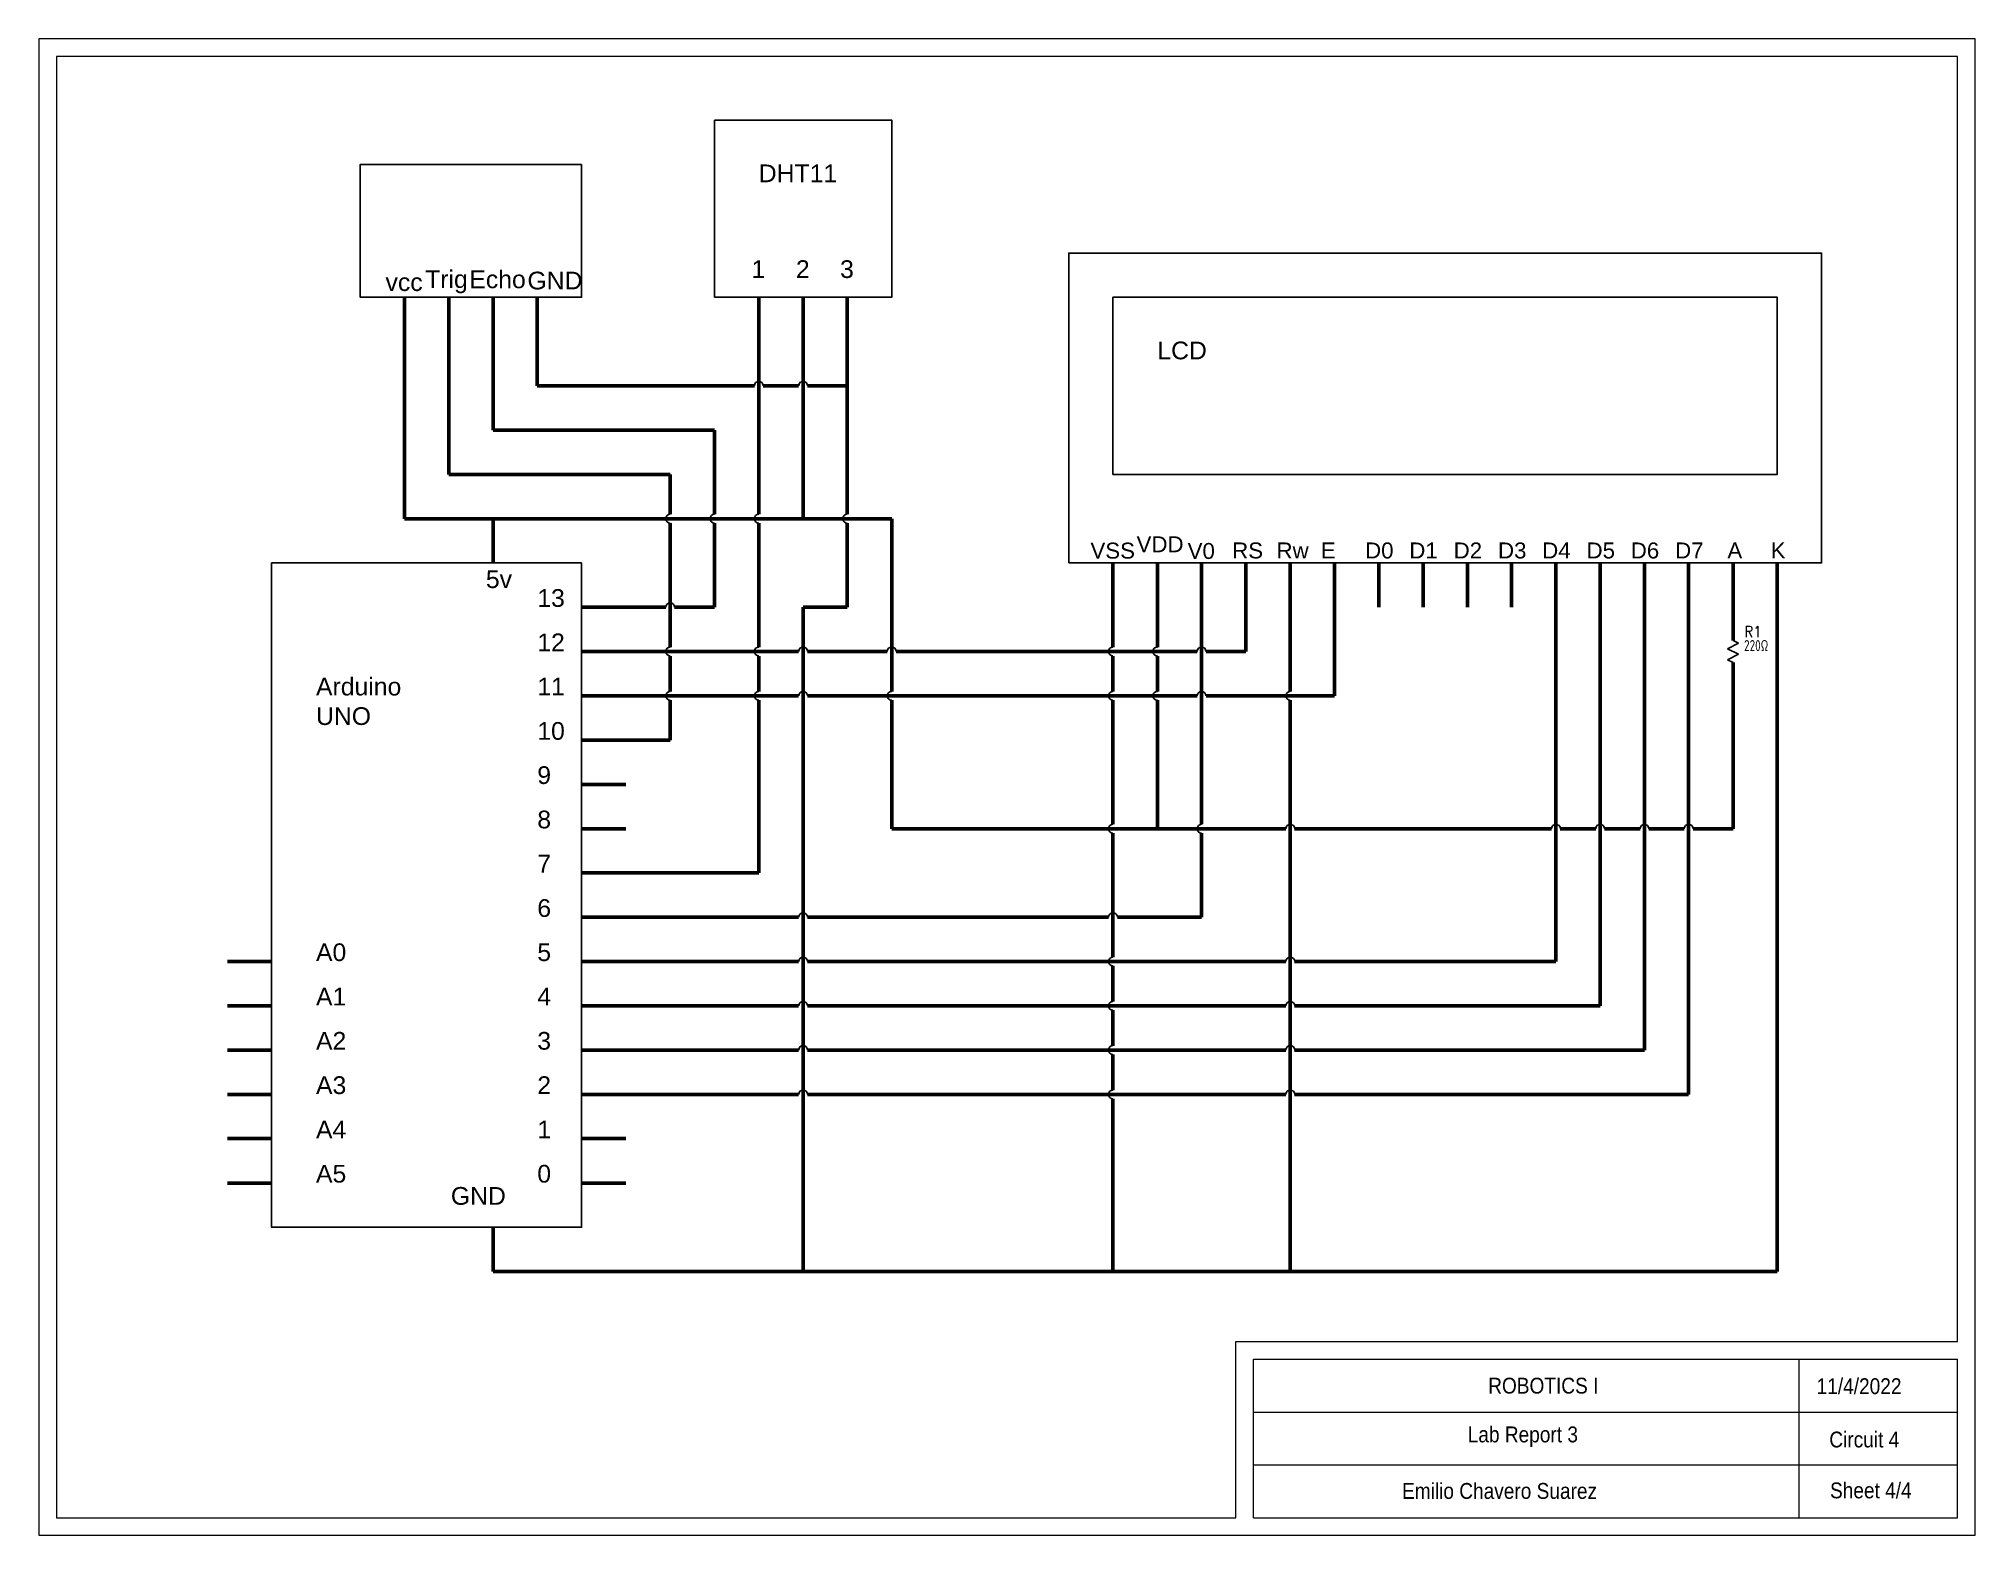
# Paper-space layout 'Layout4' of a CAD drawing. Header units: inches. Extents: x 0 to 11, y 0 to 8.5.
# The model-space entities are those that its viewports show. They can reach past a viewport. Long polylines and large blocks are cut down to what shows.
import ezdxf
from ezdxf.enums import TextEntityAlignment as Align

# ---------------------------------------------------------------- set-up
doc = ezdxf.new("R2010")
doc.units = ezdxf.units.IN
doc.header["$MEASUREMENT"] = 0
for name, color, linetype in [('MISC', 7, 'Continuous'), ('SYMS', 7, 'Continuous'), ('TAGS', 150, 'Continuous'), ('WIRES', 7, 'Continuous')]:
    doc.layers.add(name, color=color, linetype=linetype)
doc.styles.add('AW_TAG', font='txt', dxfattribs={"width": 0.9, "height": 0.109375})
doc.styles.get("Standard").update_dxf_attribs({"font": 'arial.ttf'})
doc.styles.add('WD', font='romans.shx')

# ---------------------------------------------------------------- blocks, each defined once
blk = doc.blocks.new('VRE1')
for p, q in [((-0.062, 0.031), (0.062, 0.094)), ((0.062, -0.031), (-0.062, 0.031)), ((0.062, 0.094), (0, 0.125)), ((-0.062, -0.094), (0.062, -0.031)), ((0, -0.125), (-0.062, -0.094))]:
    blk.add_line(p, q)
at = {"style": 'WD'}
for tag, p, width in [('INST', (0.219, 0.488), 0.7), ('LOC', (0.219, 0.318), 0.7), ('TAG1', (0.127, 0.162), 0.9), ('RATING1', (0.125, 0.006), 0.7), ('RATING2', (0.125, -0.151), 0.7), ('DESC1', (0.129, -0.307), 0.7), ('DESC2', (0.129, -0.463), 0.7)]:
    blk.add_attdef(tag, p, '', height=0.125, dxfattribs=dict(at, width=width))
at = {"linetype": 'Continuous', "style": 'WD', "flags": 8}
blk.add_attdef('TERM01', text='', height=0.125, dxfattribs=at).set_placement((-0.055, 0.144), align=Align.RIGHT)
at = {"style": 'WD', "flags": 9}
blk.add_attdef('FAMILY', (-0.184, 0.08), '', height=0.01, rotation=90, dxfattribs=at)
at = {"linetype": 'Continuous', "style": 'WD', "flags": 9}
for tag, p in [('CAT', (-0.139, 0.105)), ('MFG', (-0.12, 0.103)), ('ASSYCODE', (-0.094, 0.094))]:
    blk.add_attdef(tag, text='', height=0.01, rotation=90, dxfattribs=at).set_placement(p, align=Align.CENTER)
at = {"color": 7, "style": 'WD', "flags": 1}
for tag, p in [('X2TERM01', (0, 0.125)), ('X8TERM02', (0, -0.125))]:
    blk.add_attdef(tag, p, '', height=0.0125, dxfattribs=at)
at = {"linetype": 'Continuous', "style": 'WD', "flags": 8}
blk.add_attdef('TERM02', text='', height=0.125, dxfattribs=at).set_placement((-0.041, -0.151), align=Align.TOP_RIGHT)

msp = doc.modelspace()

# ---------------------------------------------------------------- linework, layer by layer
at = {"lineweight": 9}
for p, q in [((3.4, 18.4), (-7.4, 18.4)), ((-7.4, 18.4), (-7.4, 10.1)), ((3.4, 11.1), (3.4, 18.4)), ((-0.7, 11.1), (3.4, 11.1)), ((-0.7, 10.1), (-0.7, 11.1)), ((-0.6, 11), (3.4, 11)), ((-0.6, 10.1), (-0.6, 11)), ((3.4, 10.1), (3.4, 11)), ((2.499, 10.098), (2.499, 10.998)), ((-0.6, 10.7), (3.4, 10.7)), ((-0.6, 10.4), (3.4, 10.4)), ((-7.4, 10.1), (-0.7, 10.1)), ((-1.5, 10.1), (-0.7, 10.1)), ((-0.6, 10.1), (3.4, 10.1)), ((-0.6, 10.1), (-0.1, 10.1))]:
    msp.add_line(p, q, dxfattribs=at)
msp.add_lwpolyline([(-7.5, 10), (3.5, 10), (3.5, 18.5), (-7.5, 18.5)], close=True, dxfattribs=at)
for points in [[(-3.661, 18.038), (-2.655, 18.038), (-2.655, 17.032), (-3.661, 17.032)], [(-4.416, 17.786), (-5.674, 17.786), (-5.674, 17.032), (-4.416, 17.032)], [(-1.649, 15.523), (-1.649, 17.283), (2.627, 17.283), (2.627, 15.523)], [(-1.398, 16.026), (-1.398, 17.032), (2.375, 17.032), (2.375, 16.026)], [(-6.177, 15.523), (-4.416, 15.523), (-4.416, 11.75), (-6.177, 11.75)], [(-6.177, 15.523), (-4.416, 15.523), (-4.416, 11.75), (-6.177, 11.75)]]:
    msp.add_lwpolyline(points, close=True)
at = {"layer": 'WIRES', "lineweight": 50}
for p, q in [((-5.422, 17.032), (-5.422, 16.78)), ((-5.171, 17.032), (-5.171, 16.78)), ((-4.919, 17.032), (-4.919, 16.78)), ((-4.668, 17.032), (-4.668, 16.78)), ((-3.41, 17.032), (-3.41, 16.78)), ((-3.158, 17.032), (-3.158, 16.78)), ((-2.907, 17.032), (-2.907, 16.78)), ((-4.668, 16.78), (-4.668, 16.529)), ((-2.907, 15.799), (-2.907, 16.78)), ((-4.668, 16.529), (-3.435, 16.529)), ((-3.385, 16.529), (-3.184, 16.529)), ((-3.133, 16.529), (-2.907, 16.529)), ((-2.907, 15.271), (-2.907, 15.749)), ((-1.398, 15.271), (-1.398, 15.523)), ((-0.391, 15.271), (-0.391, 15.523)), ((0.112, 15.271), (0.112, 15.523)), ((0.363, 15.271), (0.363, 15.523)), ((0.615, 15.271), (0.615, 15.523)), ((0.866, 15.271), (0.866, 15.523)), ((2.375, 15.523), (2.375, 15.271)), ((-3.158, 13.51), (-3.158, 15.271)), ((-3.158, 15.271), (-2.907, 15.271)), ((-1.398, 15.271), (-1.398, 15.045)), ((-0.391, 15.271), (-0.391, 14.793)), ((2.375, 15.271), (2.375, 11.498)), ((-1.398, 14.994), (-1.398, 14.793)), ((-1.398, 14.743), (-1.398, 14.29)), ((-0.391, 14.743), (-0.391, 11.498)), ((-1.398, 14.24), (-1.398, 14.516)), ((-4.416, 14.265), (-4.165, 14.265)), ((-1.398, 14.24), (-1.398, 14.039)), ((-4.416, 14.013), (-4.165, 14.013)), ((-4.416, 14.013), (-4.165, 14.013)), ((-1.398, 13.988), (-1.398, 13.284)), ((-3.158, 13.62), (-3.158, 11.498)), ((-6.177, 13.259), (-6.428, 13.259)), ((-6.177, 13.259), (-6.428, 13.259)), ((-1.398, 13.234), (-1.398, 13.032)), ((-6.177, 13.007), (-6.428, 13.007)), ((-6.177, 13.007), (-6.428, 13.007)), ((-1.398, 12.982), (-1.398, 12.781)), ((-6.177, 12.756), (-6.428, 12.756)), ((-6.177, 12.756), (-6.428, 12.756)), ((-1.398, 12.731), (-1.398, 12.529)), ((-6.177, 12.504), (-6.428, 12.504)), ((-6.177, 12.504), (-6.428, 12.504)), ((-1.398, 12.479), (-1.398, 11.498)), ((-6.177, 12.253), (-6.428, 12.253)), ((-6.177, 12.253), (-6.428, 12.253)), ((-4.416, 12.253), (-4.165, 12.253)), ((-4.416, 12.253), (-4.165, 12.253)), ((-6.177, 12.001), (-6.428, 12.001)), ((-6.177, 12.001), (-6.428, 12.001)), ((-4.416, 12.001), (-4.165, 12.001)), ((-4.416, 12.001), (-4.165, 12.001)), ((-4.919, 11.75), (-4.919, 11.498)), ((-4.919, 11.75), (-4.919, 11.498)), ((-3.158, 11.498), (-4.919, 11.498)), ((-3.158, 11.498), (-2.655, 11.498)), ((-0.391, 11.498), (-2.882, 11.498)), ((2.375, 11.498), (-0.391, 11.498))]:
    msp.add_line(p, q, dxfattribs=at)
at = {"layer": 'WIRES', "color": 1, "lineweight": 50}
for p, q in [((-5.422, 16.78), (-5.422, 15.774)), ((-3.158, 16.78), (-3.158, 15.774)), ((-4.919, 15.774), (-5.422, 15.774)), ((-4.919, 15.523), (-4.919, 15.774)), ((-4.919, 15.774), (-3.184, 15.774)), ((-3.41, 15.774), (-2.907, 15.774)), ((-3.133, 15.774), (-2.655, 15.774)), ((-2.655, 15.774), (-2.655, 14.793)), ((-1.146, 15.271), (-1.146, 15.523)), ((2.124, 15.523), (2.124, 15.271)), ((-1.146, 15.271), (-1.146, 15.045)), ((2.124, 15.271), (2.124, 15.082)), ((-1.146, 14.994), (-1.146, 14.793)), ((2.124, 14.957), (2.124, 14.768)), ((-2.655, 14.743), (-2.655, 14.29)), ((-1.146, 14.743), (-1.146, 14.29)), ((2.124, 14.013), (2.124, 14.768)), ((-2.655, 14.516), (-2.655, 14.013)), ((-1.146, 14.516), (-1.146, 14.013)), ((-2.655, 14.013), (-0.417, 14.013)), ((-0.366, 14.013), (1.093, 14.013)), ((1.143, 14.013), (1.344, 14.013)), ((1.394, 14.013), (1.596, 14.013)), ((1.646, 14.013), (1.847, 14.013)), ((1.898, 14.013), (2.124, 14.013))]:
    msp.add_line(p, q, dxfattribs=at)
at = {"layer": 'WIRES', "color": 30, "lineweight": 50, "true_color": 0xf26722}
for p, q in [((-5.171, 16.78), (-5.171, 16.026)), ((-3.913, 16.026), (-5.171, 16.026)), ((-3.913, 15.799), (-3.913, 16.026)), ((-3.913, 15.045), (-3.913, 15.749)), ((1.369, 15.271), (1.369, 15.523)), ((1.369, 13.007), (1.369, 15.271)), ((-3.913, 14.793), (-3.913, 14.994)), ((-3.913, 14.516), (-3.913, 14.743)), ((-4.416, 14.516), (-4.165, 14.516)), ((-4.165, 14.516), (-3.913, 14.516)), ((-4.416, 13.007), (-4.165, 13.007)), ((-4.165, 13.007), (-3.184, 13.007)), ((-3.133, 13.007), (-0.417, 13.007)), ((-0.366, 13.007), (1.369, 13.007))]:
    msp.add_line(p, q, dxfattribs=at)
at = {"layer": 'WIRES', "color": 5, "lineweight": 50}
for p, q in [((-4.919, 16.78), (-4.919, 16.277)), ((-3.661, 16.277), (-4.919, 16.277)), ((-3.661, 15.799), (-3.661, 16.277)), ((-3.661, 15.271), (-3.661, 15.749)), ((-0.643, 15.271), (-0.643, 15.523)), ((-0.14, 15.271), (-0.14, 15.523)), ((1.872, 15.523), (1.872, 15.271)), ((-4.416, 15.271), (-4.165, 15.271)), ((-4.165, 15.271), (-3.938, 15.271)), ((-3.888, 15.271), (-3.661, 15.271)), ((-0.643, 15.02), (-0.643, 15.271)), ((-0.14, 14.768), (-0.14, 15.271)), ((1.872, 12.504), (1.872, 15.271)), ((-4.416, 15.02), (-4.165, 15.02)), ((-4.165, 15.02), (-3.184, 15.02)), ((-3.133, 15.02), (-2.68, 15.02)), ((-2.63, 15.02), (-1.171, 15.02)), ((-1.398, 15.02), (-0.92, 15.02)), ((-0.869, 15.02), (-0.643, 15.02)), ((-4.416, 14.768), (-4.165, 14.768)), ((-4.165, 14.768), (-3.184, 14.768)), ((-3.133, 14.768), (-0.92, 14.768)), ((-0.869, 14.768), (-0.14, 14.768)), ((-4.416, 12.504), (-4.165, 12.504)), ((-4.165, 12.504), (-3.184, 12.504)), ((-3.133, 12.504), (-0.417, 12.504)), ((-0.366, 12.504), (1.872, 12.504))]:
    msp.add_line(p, q, dxfattribs=at)
at = {"layer": 'WIRES', "color": 6, "lineweight": 50}
for p, q in [((-3.41, 16.78), (-3.41, 16.277)), ((-3.41, 15.799), (-3.41, 16.277)), ((-3.41, 15.045), (-3.41, 15.749)), ((1.118, 15.271), (1.118, 15.523)), ((1.118, 13.259), (1.118, 15.271)), ((-3.41, 14.793), (-3.41, 14.994)), ((-3.41, 13.762), (-3.41, 14.743)), ((-4.416, 13.762), (-4.165, 13.762)), ((-3.661, 13.762), (-4.165, 13.762)), ((-3.661, 13.762), (-3.41, 13.762)), ((-4.416, 13.259), (-4.165, 13.259)), ((-4.165, 13.259), (-3.184, 13.259)), ((-3.133, 13.259), (-0.417, 13.259)), ((-0.366, 13.259), (1.118, 13.259))]:
    msp.add_line(p, q, dxfattribs=at)
at = {"layer": 'WIRES', "color": 3, "lineweight": 50}
for p, q in [((-0.895, 15.271), (-0.895, 15.523)), ((1.621, 15.523), (1.621, 15.271)), ((-0.895, 15.271), (-0.895, 14.265)), ((1.621, 12.756), (1.621, 15.271)), ((-0.895, 14.039), (-0.895, 14.265)), ((-0.895, 13.51), (-0.895, 13.988)), ((-4.416, 13.51), (-4.165, 13.51)), ((-4.165, 13.51), (-3.184, 13.51)), ((-3.133, 13.51), (-1.423, 13.51)), ((-1.372, 13.51), (-0.895, 13.51)), ((-4.416, 12.756), (-4.165, 12.756)), ((-4.165, 12.756), (-3.184, 12.756)), ((-3.133, 12.756), (-0.417, 12.756)), ((-0.366, 12.756), (1.621, 12.756))]:
    msp.add_line(p, q, dxfattribs=at)
at = {"layer": 'WIRES'}
for centre, start, end in [((-3.41, 16.529), 0, 180), ((-3.158, 16.529), 0, 180), ((-2.907, 15.774), 90, 270), ((-1.398, 15.02), 90, 270), ((-1.398, 14.768), 90, 270), ((-0.391, 14.768), 90, 270), ((-1.398, 14.013), 90, 270), ((-1.398, 13.259), 90, 270), ((-1.398, 13.007), 90, 270), ((-1.398, 12.756), 90, 270), ((-1.398, 12.504), 90, 270)]:
    msp.add_arc(centre, 0.0252, start, end, dxfattribs=at)
at = {"layer": 'WIRES', "color": 30, "true_color": 0xf26722}
for centre, start, end in [((-3.913, 15.774), 90, 270), ((-3.913, 15.02), 90, 270), ((-3.913, 14.768), 90, 270), ((-3.158, 13.007), 0, 180), ((-0.391, 13.007), 0, 180)]:
    msp.add_arc(centre, 0.0252, start, end, dxfattribs=at)
at = {"layer": 'WIRES', "color": 5}
for centre, start, end in [((-3.661, 15.774), 90, 270), ((-3.913, 15.271), 0, 180), ((-3.158, 15.02), 0, 180), ((-2.655, 15.02), 0, 180), ((-0.895, 15.02), 0, 180), ((-3.158, 14.768), 0, 180), ((-0.895, 14.768), 0, 180), ((-3.158, 12.504), 0, 180), ((-0.391, 12.504), 0, 180)]:
    msp.add_arc(centre, 0.0252, start, end, dxfattribs=at)
at = {"layer": 'WIRES', "color": 6}
for centre, start, end in [((-3.41, 15.774), 90, 270), ((-3.41, 15.02), 90, 270), ((-3.41, 14.768), 90, 270), ((-3.158, 13.259), 0, 180), ((-0.391, 13.259), 0, 180)]:
    msp.add_arc(centre, 0.0252, start, end, dxfattribs=at)
at = {"layer": 'WIRES', "color": 1}
for centre, start, end in [((-1.146, 15.02), 90, 270), ((-2.655, 14.768), 90, 270), ((-1.146, 14.768), 90, 270), ((-0.391, 14.013), 0, 180), ((1.118, 14.013), 0, 180), ((1.369, 14.013), 0, 180), ((1.621, 14.013), 0, 180), ((1.872, 14.013), 0, 180)]:
    msp.add_arc(centre, 0.0252, start, end, dxfattribs=at)
at = {"layer": 'WIRES', "color": 3}
for centre, start, end in [((-0.895, 14.013), 90, 270), ((-3.158, 13.51), 0, 180), ((-1.398, 13.51), 0, 180), ((-3.158, 12.756), 0, 180), ((-0.391, 12.756), 0, 180)]:
    msp.add_arc(centre, 0.0252, start, end, dxfattribs=at)

# ---------------------------------------------------------------- block references
at = {"layer": 'SYMS'}
ref = msp.add_blockref('VRE1', (2.124, 15.02), dxfattribs=dict(at, xscale=0.5030769521187454, yscale=0.5030769521187454, zscale=0.5030769521187454))
ref.add_attrib('RATING1', '220Ω', (2.187, 15.022), dxfattribs={"layer": 'MISC', "height": 0.0629, "style": 'WD', "width": 0.7})
ref.add_attrib('TAG1', 'R1', (2.188, 15.101), dxfattribs={"layer": 'TAGS', "height": 0.0629, "style": 'WD', "width": 0.9})

# ---------------------------------------------------------------- texts
at = {"attachment_point": 1}
for s, insert, char_height in [('{\\C256;\\c0;DHT11}', (-3.41, 17.786), 0.10062), ('{\\C256;\\c0;Trig}', (-5.305, 17.185), 0.10062), ('{\\C256;\\c0;Echo}', (-5.054, 17.184), 0.10062), ('{\\C256;\\c0;GND}', (-4.724, 17.177), 0.10062), ('{\\C256;\\c0;1}', (-3.451, 17.242), 0.10062), ('{\\C256;\\c0;2}', (-3.199, 17.242), 0.10062), ('{\\C256;\\c0;3}', (-2.948, 17.242), 0.10062), ('{\\C256;\\c0;vcc}', (-5.53, 17.168), 0.10062), ('{\\C256;\\c0;LCD}', (-1.146, 16.78), 0.10062), ('{\\C256;\\c0;VSS}', (-1.526, 15.638), 0.09055), ('{\\C256;\\c0;VDD}', (-1.264, 15.674), 0.09055), ('{\\C256;\\c0;V0}', (-0.974, 15.636), 0.09055), ('{\\C256;\\c0;RS}', (-0.721, 15.639), 0.09055), ('{\\C256;\\c0;Rw}', (-0.469, 15.639), 0.09055), ('{\\C256;\\c0;E}', (-0.218, 15.639), 0.09055), ('{\\C256;\\c0;D0}', (0.034, 15.639), 0.09055), ('{\\C256;\\c0;D1}', (0.285, 15.639), 0.09055), ('{\\C256;\\c0;D2}', (0.537, 15.639), 0.09055), ('{\\C256;\\c0;D3}', (0.789, 15.639), 0.09055), ('{\\C256;\\c0;D4}', (1.04, 15.639), 0.09055), ('{\\C256;\\c0;D5}', (1.292, 15.639), 0.09055), ('{\\C256;\\c0;D6}', (1.543, 15.639), 0.09055), ('{\\C256;\\c0;D7}', (1.795, 15.639), 0.09055), ('{\\C256;\\c0;A}', (2.092, 15.639), 0.09055), ('{\\C256;\\c0;K}', (2.338, 15.639), 0.09055), ('{\\C256;\\c0;5v}', (-4.96, 15.481), 0.10062), ('{\\C256;\\c0;5v}', (-4.96, 15.481), 0.10062), ('{\\C256;\\c0;13}', (-4.668, 15.374), 0.10062), ('{\\C256;\\c0;13}', (-4.668, 15.374), 0.10062), ('{\\C256;\\c0;12}', (-4.668, 15.122), 0.10062), ('{\\C256;\\c0;12}', (-4.668, 15.122), 0.10062), ('{\\C256;\\c0;Arduino UNO}', (-5.925, 14.871), 0.10062), ('{\\C256;\\c0;Arduino UNO}', (-5.925, 14.871), 0.10062), ('{\\C256;\\c0;11}', (-4.668, 14.871), 0.10062), ('{\\C256;\\c0;11}', (-4.668, 14.871), 0.10062), ('{\\C256;\\c0;10}', (-4.668, 14.619), 0.10062), ('{\\C256;\\c0;10}', (-4.668, 14.619), 0.10062), ('{\\C256;\\c0;9}', (-4.668, 14.368), 0.10062), ('{\\C256;\\c0;9}', (-4.668, 14.368), 0.10062), ('{\\C256;\\c0;8}', (-4.668, 14.116), 0.10062), ('{\\C256;\\c0;8}', (-4.668, 14.116), 0.10062), ('{\\C256;\\c0;7}', (-4.668, 13.865), 0.10062), ('{\\C256;\\c0;7}', (-4.668, 13.865), 0.10062), ('{\\C256;\\c0;6}', (-4.668, 13.613), 0.10062), ('{\\C256;\\c0;6}', (-4.668, 13.613), 0.10062), ('{\\C256;\\c0;A0}', (-5.925, 13.362), 0.10062), ('{\\C256;\\c0;A0}', (-5.925, 13.362), 0.10062), ('{\\C256;\\c0;5}', (-4.668, 13.362), 0.10062), ('{\\C256;\\c0;5}', (-4.668, 13.362), 0.10062), ('{\\C256;\\c0;A1}', (-5.925, 13.11), 0.10062), ('{\\C256;\\c0;A1}', (-5.925, 13.11), 0.10062), ('{\\C256;\\c0;4}', (-4.668, 13.11), 0.10062), ('{\\C256;\\c0;4}', (-4.668, 13.11), 0.10062), ('{\\C256;\\c0;A2}', (-5.925, 12.859), 0.10062), ('{\\C256;\\c0;A2}', (-5.925, 12.859), 0.10062), ('{\\C256;\\c0;3}', (-4.668, 12.859), 0.10062), ('{\\C256;\\c0;3}', (-4.668, 12.859), 0.10062), ('{\\C256;\\c0;A3}', (-5.925, 12.607), 0.10062), ('{\\C256;\\c0;A3}', (-5.925, 12.607), 0.10062), ('{\\C256;\\c0;2}', (-4.668, 12.607), 0.10062), ('{\\C256;\\c0;2}', (-4.668, 12.607), 0.10062), ('{\\C256;\\c0;A4}', (-5.925, 12.355), 0.10062), ('{\\C256;\\c0;A4}', (-5.925, 12.355), 0.10062), ('{\\C256;\\c0;1}', (-4.668, 12.355), 0.10062), ('{\\C256;\\c0;1}', (-4.668, 12.355), 0.10062), ('{\\C256;\\c0;A5}', (-5.925, 12.104), 0.10062), ('{\\C256;\\c0;A5}', (-5.925, 12.104), 0.10062), ('{\\C256;\\c0;0}', (-4.668, 12.104), 0.10062), ('{\\C256;\\c0;0}', (-4.668, 12.104), 0.10062), ('{\\C256;\\c0;GND}', (-5.159, 11.978), 0.10062), ('{\\C256;\\c0;GND}', (-5.159, 11.978), 0.10062)]:
    msp.add_mtext_dynamic_manual_height_columns(s, width=0.24594, gutter_width=0.503, heights=[0], dxfattribs=dict(at, insert=insert, char_height=char_height))
at = {"color": 250, "char_height": 0.09, "attachment_point": 1, "style": 'AW_TAG'}
for s, width, insert in [('\\pxqc,t3;{\\fWinCC_flexible_smart|b0|i0|c0|p49;\\C256;\\c0;ROBOTICS I}', 3.07454, (-0.491, 10.895)), ('\\pxt3;{\\fWinCC_flexible_smart|b0|i0|c0|p49;\\C256;\\c0;11/4/2022}', 2.47378, (2.599, 10.892)), ('\\pxt3;{\\fWinCC_flexible_smart|b0|i0|c0|p49;\\C256;\\c0;Lab Report 3}', 2.47378, (0.617, 10.618)), ('\\pxt3;{\\fWinCC_flexible_smart|b0|i0|c0|p49;\\C256;\\c0;Circuit 4}', 2.47378, (2.671, 10.589)), ('\\pxt3,25;{\\fWinCC_flexible_smart|b0|i0|c0|p49;\\C256;\\c0;Emilio Chavero Suarez}', 2.47378, (0.244, 10.297)), ('\\pxt3;{\\fWinCC_flexible_smart|b0|i0|c0|p49;\\C256;\\c0;Sheet 4/4}', 2.47378, (2.675, 10.3))]:
    msp.add_mtext_dynamic_manual_height_columns(s, width=width, gutter_width=1, heights=[0.0251], dxfattribs=dict(at, insert=insert))

psp = doc.layouts.new('Layout4')

# ---------------------------------------------------------------- viewports
at = {"layer": '0'}
psp.add_viewport(center=(5.471, 4.244), size=(11, 8.5), view_center_point=(-2, 14.25), view_height=8.5, dxfattribs=at)

doc.saveas('drawing.dxf')
